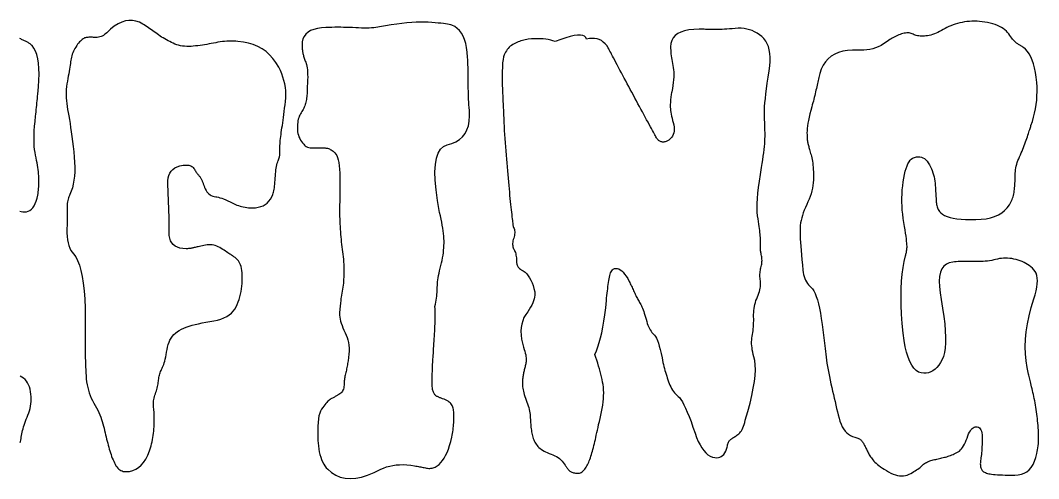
# Model space of a CAD drawing. Header units: millimetres. Extents: x 5 to 265, y 5 to 96.
# Drawn here: x 68.38 to 109.39, y 41.07 to 59.51 of the extents above; entities that cross this region are included whole.
import ezdxf

# ---------------------------------------------------------------- set-up
doc = ezdxf.new("R2010")
doc.units = ezdxf.units.MM

msp = doc.modelspace()

# ---------------------------------------------------------------- linework, layer by layer
at = {"layer": 'Schnitt'}
for points in [[(74.321, 53.05), (74.332, 53.165), (74.358, 53.268), (74.398, 53.36), (74.452, 53.441), (74.52, 53.51), (74.602, 53.568), (74.699, 53.615), (74.809, 53.651), (74.934, 53.676), (74.997, 53.683), (75.056, 53.685), (75.111, 53.684), (75.161, 53.677), (75.207, 53.667), (75.248, 53.652), (75.284, 53.632), (75.317, 53.608), (75.345, 53.579), (75.368, 53.546), (75.389, 53.512), (75.41, 53.479), (75.43, 53.447), (75.451, 53.417), (75.471, 53.388), (75.491, 53.36), (75.51, 53.334), (75.53, 53.31), (75.549, 53.286), (75.568, 53.265), (75.586, 53.243), (75.603, 53.221), (75.62, 53.199), (75.635, 53.176), (75.65, 53.153), (75.663, 53.129), (75.676, 53.105), (75.688, 53.081), (75.699, 53.055), (75.708, 53.03), (75.718, 53.004), (75.727, 52.979), (75.737, 52.953), (75.746, 52.928), (75.755, 52.904), (75.765, 52.879), (75.774, 52.855), (75.784, 52.831), (75.793, 52.807), (75.802, 52.783), (75.828, 52.72), (75.858, 52.663), (75.892, 52.611), (75.93, 52.565), (75.973, 52.525), (76.019, 52.49), (76.07, 52.461), (76.126, 52.438), (76.185, 52.42), (76.249, 52.408), (76.299, 52.4), (76.356, 52.388), (76.419, 52.37), (76.489, 52.347), (76.566, 52.319), (76.649, 52.286), (76.738, 52.248), (76.835, 52.205), (76.938, 52.156), (77.047, 52.102), (77.104, 52.075), (77.164, 52.052), (77.227, 52.03), (77.291, 52.012), (77.358, 51.997), (77.427, 51.984), (77.499, 51.974), (77.573, 51.967), (77.649, 51.963), (77.728, 51.961), (77.846, 51.967), (77.956, 51.983), (78.058, 52.01), (78.153, 52.048), (78.239, 52.096), (78.317, 52.156), (78.387, 52.226), (78.449, 52.307), (78.504, 52.399), (78.55, 52.501), (78.563, 52.546), (78.576, 52.595), (78.588, 52.649), (78.599, 52.708), (78.609, 52.771), (78.617, 52.84), (78.625, 52.912), (78.632, 52.99), (78.639, 53.072), (78.644, 53.159), (78.649, 53.246), (78.656, 53.33), (78.664, 53.41), (78.674, 53.486), (78.685, 53.558), (78.697, 53.627), (78.711, 53.692), (78.726, 53.753), (78.743, 53.81), (78.761, 53.863), (78.766, 53.873), (78.771, 53.883), (78.775, 53.894), (78.78, 53.905), (78.785, 53.916), (78.789, 53.928), (78.794, 53.941), (78.799, 53.954), (78.803, 53.967), (78.808, 53.981), (78.813, 53.997), (78.817, 54.018), (78.82, 54.043), (78.823, 54.073), (78.826, 54.107), (78.828, 54.146), (78.83, 54.189), (78.831, 54.236), (78.831, 54.288), (78.832, 54.345), (78.832, 54.405), (78.834, 54.468), (78.838, 54.535), (78.843, 54.604), (78.849, 54.676), (78.857, 54.752), (78.866, 54.831), (78.877, 54.912), (78.889, 54.997), (78.902, 55.084), (78.916, 55.176), (78.931, 55.274), (78.945, 55.376), (78.96, 55.485), (78.975, 55.598), (78.991, 55.717), (79.006, 55.841), (79.022, 55.971), (79.038, 56.106), (79.055, 56.247), (79.067, 56.39), (79.07, 56.531), (79.065, 56.671), (79.051, 56.81), (79.028, 56.948), (78.997, 57.085), (78.957, 57.221), (78.908, 57.355), (78.851, 57.488), (78.785, 57.621), (78.675, 57.804), (78.554, 57.97), (78.42, 58.118), (78.274, 58.248), (78.115, 58.36), (77.945, 58.455), (77.762, 58.531), (77.567, 58.59), (77.36, 58.631), (77.141, 58.654), (77.052, 58.662), (76.962, 58.667), (76.873, 58.669), (76.784, 58.669), (76.695, 58.666), (76.605, 58.659), (76.516, 58.651), (76.427, 58.639), (76.338, 58.624), (76.249, 58.607), (76.159, 58.589), (76.07, 58.571), (75.98, 58.555), (75.89, 58.539), (75.799, 58.525), (75.709, 58.511), (75.618, 58.498), (75.527, 58.487), (75.436, 58.476), (75.344, 58.466), (75.254, 58.459), (75.166, 58.456), (75.079, 58.457), (74.995, 58.462), (74.913, 58.472), (74.833, 58.486), (74.755, 58.504), (74.679, 58.526), (74.606, 58.553), (74.534, 58.583), (74.464, 58.617), (74.396, 58.651), (74.328, 58.686), (74.262, 58.722), (74.197, 58.759), (74.133, 58.798), (74.07, 58.836), (74.008, 58.876), (73.948, 58.917), (73.889, 58.959), (73.83, 59.001), (73.772, 59.043), (73.714, 59.084), (73.656, 59.124), (73.598, 59.165), (73.541, 59.204), (73.483, 59.243), (73.426, 59.282), (73.37, 59.32), (73.313, 59.358), (73.176, 59.431), (73.037, 59.479), (72.896, 59.504), (72.753, 59.505), (72.609, 59.482), (72.462, 59.434), (72.314, 59.363), (72.164, 59.268), (72.011, 59.149), (71.857, 59.006), (71.814, 58.966), (71.77, 58.931), (71.724, 58.9), (71.677, 58.875), (71.628, 58.853), (71.578, 58.837), (71.527, 58.825), (71.474, 58.818), (71.42, 58.816), (71.364, 58.818), (71.323, 58.822), (71.282, 58.825), (71.243, 58.827), (71.205, 58.828), (71.168, 58.827), (71.132, 58.825), (71.097, 58.822), (71.064, 58.818), (71.031, 58.813), (71, 58.806), (70.969, 58.797), (70.937, 58.782), (70.904, 58.763), (70.871, 58.739), (70.836, 58.71), (70.8, 58.675), (70.764, 58.636), (70.726, 58.592), (70.687, 58.543), (70.648, 58.489), (70.61, 58.433), (70.575, 58.376), (70.543, 58.318), (70.515, 58.26), (70.49, 58.202), (70.468, 58.143), (70.449, 58.083), (70.434, 58.024), (70.422, 57.963), (70.413, 57.902), (70.405, 57.839), (70.396, 57.771), (70.386, 57.698), (70.374, 57.621), (70.36, 57.538), (70.346, 57.452), (70.329, 57.36), (70.312, 57.264), (70.293, 57.163), (70.272, 57.057), (70.253, 56.948), (70.239, 56.839), (70.229, 56.728), (70.223, 56.616), (70.222, 56.502), (70.226, 56.388), (70.234, 56.272), (70.246, 56.155), (70.263, 56.037), (70.284, 55.918), (70.308, 55.793), (70.331, 55.658), (70.356, 55.513), (70.38, 55.358), (70.404, 55.193), (70.429, 55.018), (70.454, 54.832), (70.479, 54.637), (70.505, 54.431), (70.531, 54.216), (70.552, 54), (70.566, 53.794), (70.571, 53.598), (70.568, 53.412), (70.557, 53.235), (70.538, 53.069), (70.51, 52.912), (70.474, 52.765), (70.43, 52.628), (70.378, 52.501), (70.356, 52.458), (70.336, 52.411), (70.318, 52.362), (70.303, 52.31), (70.29, 52.255), (70.279, 52.197), (70.271, 52.137), (70.265, 52.073), (70.262, 52.007), (70.261, 51.938), (70.261, 51.28), (70.255, 51.112), (70.256, 50.955), (70.264, 50.81), (70.279, 50.675), (70.302, 50.552), (70.331, 50.441), (70.367, 50.34), (70.411, 50.251), (70.461, 50.173), (70.519, 50.106), (70.608, 49.987), (70.688, 49.838), (70.758, 49.657), (70.819, 49.445), (70.871, 49.202), (70.913, 48.928), (70.946, 48.624), (70.97, 48.288), (70.984, 47.921), (70.989, 47.523), (70.989, 46.396), (70.989, 46.278), (70.99, 46.16), (70.992, 46.042), (70.994, 45.923), (70.997, 45.803), (71.001, 45.683), (71.006, 45.563), (71.011, 45.442), (71.017, 45.32), (71.024, 45.198), (71.033, 45.078), (71.048, 44.959), (71.067, 44.844), (71.091, 44.731), (71.121, 44.62), (71.155, 44.512), (71.194, 44.407), (71.238, 44.304), (71.287, 44.204), (71.341, 44.107), (71.395, 44.011), (71.446, 43.915), (71.494, 43.821), (71.538, 43.727), (71.579, 43.634), (71.616, 43.542), (71.649, 43.45), (71.679, 43.359), (71.705, 43.269), (71.728, 43.179), (71.749, 43.09), (71.77, 43.002), (71.792, 42.915), (71.813, 42.83), (71.834, 42.745), (71.855, 42.66), (71.876, 42.577), (71.897, 42.495), (71.918, 42.414), (71.94, 42.334), (71.961, 42.255), (71.984, 42.178), (72.007, 42.104), (72.032, 42.031), (72.057, 41.961), (72.083, 41.893), (72.111, 41.827), (72.139, 41.763), (72.168, 41.701), (72.198, 41.641), (72.23, 41.585), (72.264, 41.535), (72.301, 41.491), (72.341, 41.453), (72.383, 41.421), (72.428, 41.394), (72.475, 41.374), (72.525, 41.359), (72.577, 41.35), (72.632, 41.347), (72.773, 41.358), (72.906, 41.389), (73.029, 41.44), (73.143, 41.513), (73.249, 41.606), (73.345, 41.719), (73.433, 41.854), (73.511, 42.009), (73.581, 42.184), (73.642, 42.381), (73.664, 42.465), (73.685, 42.55), (73.703, 42.635), (73.719, 42.721), (73.733, 42.806), (73.745, 42.892), (73.755, 42.978), (73.762, 43.064), (73.768, 43.151), (73.771, 43.238), (73.773, 43.323), (73.774, 43.404), (73.774, 43.482), (73.773, 43.557), (73.771, 43.628), (73.768, 43.696), (73.765, 43.76), (73.76, 43.82), (73.754, 43.877), (73.748, 43.93), (73.742, 43.982), (73.739, 44.035), (73.739, 44.089), (73.742, 44.143), (73.748, 44.198), (73.756, 44.253), (73.767, 44.309), (73.782, 44.366), (73.798, 44.424), (73.818, 44.482), (73.838, 44.541), (73.857, 44.598), (73.874, 44.655), (73.89, 44.711), (73.903, 44.767), (73.915, 44.822), (73.926, 44.876), (73.935, 44.929), (73.942, 44.982), (73.947, 45.034), (73.953, 45.085), (73.96, 45.136), (73.97, 45.185), (73.981, 45.233), (73.994, 45.281), (74.009, 45.327), (74.026, 45.373), (74.045, 45.417), (74.066, 45.461), (74.088, 45.504), (74.111, 45.549), (74.134, 45.601), (74.155, 45.66), (74.176, 45.725), (74.197, 45.797), (74.216, 45.876), (74.235, 45.961), (74.254, 46.052), (74.271, 46.15), (74.288, 46.255), (74.308, 46.36), (74.334, 46.459), (74.367, 46.552), (74.406, 46.638), (74.452, 46.719), (74.505, 46.793), (74.564, 46.862), (74.63, 46.924), (74.702, 46.98), (74.781, 47.03), (74.867, 47.076), (74.962, 47.119), (75.064, 47.16), (75.175, 47.199), (75.295, 47.236), (75.422, 47.27), (75.558, 47.301), (75.701, 47.331), (75.853, 47.358), (76.014, 47.382), (76.172, 47.409), (76.319, 47.444), (76.454, 47.486), (76.577, 47.534), (76.689, 47.591), (76.789, 47.654), (76.877, 47.725), (76.953, 47.803), (77.018, 47.888), (77.07, 47.981), (77.115, 48.078), (77.155, 48.177), (77.191, 48.278), (77.223, 48.381), (77.249, 48.486), (77.272, 48.593), (77.29, 48.701), (77.303, 48.811), (77.312, 48.924), (77.317, 49.038), (77.318, 49.149), (77.315, 49.253), (77.308, 49.35), (77.298, 49.44), (77.285, 49.522), (77.268, 49.597), (77.247, 49.665), (77.223, 49.725), (77.195, 49.779), (77.164, 49.824), (77.145, 49.848), (77.124, 49.87), (77.103, 49.893), (77.08, 49.915), (77.056, 49.936), (77.031, 49.957), (77.004, 49.977), (76.977, 49.997), (76.948, 50.017), (76.918, 50.036), (76.886, 50.056), (76.851, 50.078), (76.814, 50.102), (76.773, 50.128), (76.73, 50.156), (76.684, 50.187), (76.635, 50.219), (76.583, 50.254), (76.529, 50.29), (76.472, 50.329), (76.412, 50.367), (76.352, 50.398), (76.291, 50.425), (76.229, 50.446), (76.166, 50.461), (76.103, 50.472), (76.038, 50.476), (75.972, 50.476), (75.905, 50.47), (75.838, 50.458), (75.772, 50.445), (75.709, 50.432), (75.651, 50.419), (75.597, 50.408), (75.547, 50.397), (75.501, 50.387), (75.459, 50.377), (75.421, 50.368), (75.386, 50.36), (75.356, 50.353), (75.328, 50.346), (75.299, 50.34), (75.27, 50.335), (75.24, 50.33), (75.209, 50.326), (75.179, 50.323), (75.147, 50.321), (75.116, 50.319), (75.084, 50.318), (75.051, 50.318), (74.922, 50.324), (74.806, 50.344), (74.704, 50.377), (74.615, 50.423), (74.54, 50.482), (74.479, 50.554), (74.431, 50.64), (74.397, 50.738), (74.377, 50.85), (74.37, 50.975), (74.37, 51.562), (74.323, 52.924)], [(106.962, 43.135), (107, 43.109), (107.033, 43.073), (107.06, 43.026), (107.082, 42.97), (107.099, 42.902), (107.11, 42.825), (107.116, 42.737), (107.116, 42.639), (107.113, 42.538), (107.11, 42.442), (107.106, 42.351), (107.101, 42.265), (107.095, 42.184), (107.089, 42.108), (107.082, 42.036), (107.075, 41.97), (107.066, 41.909), (107.057, 41.852), (107.049, 41.8), (107.043, 41.749), (107.04, 41.702), (107.039, 41.657), (107.04, 41.614), (107.043, 41.575), (107.049, 41.537), (107.057, 41.503), (107.068, 41.471), (107.081, 41.441), (107.097, 41.414), (107.117, 41.389), (107.142, 41.365), (107.171, 41.344), (107.204, 41.324), (107.241, 41.306), (107.283, 41.29), (107.329, 41.276), (107.379, 41.264), (107.433, 41.253), (107.494, 41.244), (107.563, 41.237), (107.641, 41.229), (107.728, 41.223), (107.823, 41.218), (107.928, 41.214), (108.04, 41.211), (108.162, 41.208), (108.292, 41.207), (108.431, 41.206), (108.569, 41.215), (108.695, 41.241), (108.811, 41.285), (108.916, 41.345), (109.009, 41.424), (109.092, 41.519), (109.163, 41.632), (109.224, 41.763), (109.273, 41.91), (109.312, 42.075), (109.329, 42.151), (109.345, 42.229), (109.357, 42.309), (109.368, 42.391), (109.376, 42.475), (109.382, 42.56), (109.386, 42.647), (109.387, 42.737), (109.386, 42.828), (109.382, 42.921), (109.377, 43.014), (109.371, 43.108), (109.364, 43.201), (109.356, 43.295), (109.347, 43.387), (109.337, 43.48), (109.326, 43.572), (109.314, 43.665), (109.302, 43.757), (109.288, 43.848), (109.274, 43.939), (109.259, 44.028), (109.244, 44.116), (109.228, 44.201), (109.212, 44.286), (109.195, 44.368), (109.178, 44.449), (109.16, 44.528), (109.142, 44.606), (109.124, 44.682), (109.105, 44.755), (109.088, 44.826), (109.072, 44.892), (109.056, 44.956), (109.042, 45.016), (109.028, 45.074), (109.015, 45.127), (109.004, 45.178), (108.993, 45.225), (108.983, 45.269), (108.922, 45.532), (108.879, 45.803), (108.854, 46.084), (108.848, 46.374), (108.86, 46.672), (108.89, 46.979), (108.938, 47.296), (109.005, 47.621), (109.091, 47.955), (109.194, 48.298), (109.245, 48.466), (109.284, 48.623), (109.313, 48.769), (109.329, 48.903), (109.335, 49.026), (109.329, 49.138), (109.313, 49.238), (109.284, 49.328), (109.245, 49.406), (109.194, 49.472), (109.136, 49.531), (109.075, 49.586), (109.011, 49.637), (108.944, 49.685), (108.874, 49.728), (108.801, 49.767), (108.725, 49.802), (108.646, 49.833), (108.563, 49.86), (108.478, 49.883), (108.392, 49.902), (108.306, 49.917), (108.222, 49.928), (108.138, 49.934), (108.055, 49.936), (107.974, 49.934), (107.893, 49.928), (107.813, 49.917), (107.734, 49.902), (107.656, 49.883), (107.577, 49.863), (107.496, 49.846), (107.413, 49.831), (107.327, 49.819), (107.239, 49.81), (107.149, 49.803), (107.056, 49.799), (106.961, 49.797), (106.864, 49.798), (106.764, 49.801), (106.665, 49.805), (106.569, 49.808), (106.477, 49.809), (106.388, 49.808), (106.303, 49.807), (106.221, 49.804), (106.143, 49.799), (106.069, 49.793), (105.998, 49.786), (105.93, 49.777), (105.79, 49.75), (105.671, 49.695), (105.572, 49.613), (105.494, 49.503), (105.437, 49.367), (105.4, 49.203), (105.384, 49.012), (105.389, 48.793), (105.415, 48.547), (105.461, 48.275), (105.52, 47.921), (105.568, 47.592), (105.603, 47.288), (105.626, 47.008), (105.637, 46.754), (105.635, 46.525), (105.622, 46.32), (105.596, 46.141), (105.558, 45.986), (105.507, 45.856), (105.44, 45.736), (105.368, 45.631), (105.293, 45.541), (105.214, 45.465), (105.132, 45.404), (105.045, 45.357), (104.955, 45.325), (104.861, 45.307), (104.764, 45.304), (104.662, 45.316), (104.553, 45.353), (104.453, 45.417), (104.36, 45.509), (104.275, 45.628), (104.198, 45.774), (104.13, 45.947), (104.069, 46.148), (104.016, 46.375), (103.971, 46.63), (103.934, 46.913), (103.897, 47.307), (103.87, 47.684), (103.854, 48.042), (103.848, 48.382), (103.852, 48.703), (103.867, 49.006), (103.891, 49.291), (103.927, 49.558), (103.972, 49.806), (104.028, 50.036), (104.037, 50.069), (104.045, 50.102), (104.053, 50.135), (104.06, 50.169), (104.066, 50.203), (104.072, 50.237), (104.077, 50.272), (104.081, 50.306), (104.084, 50.341), (104.087, 50.376), (104.088, 50.418), (104.085, 50.473), (104.08, 50.54), (104.072, 50.621), (104.06, 50.714), (104.046, 50.82), (104.028, 50.939), (104.008, 51.071), (103.984, 51.216), (103.958, 51.374), (103.932, 51.539), (103.912, 51.703), (103.896, 51.866), (103.886, 52.03), (103.881, 52.193), (103.882, 52.356), (103.887, 52.519), (103.898, 52.682), (103.913, 52.844), (103.934, 53.006), (103.959, 53.162), (103.987, 53.304), (104.017, 53.432), (104.051, 53.547), (104.087, 53.649), (104.126, 53.738), (104.168, 53.813), (104.212, 53.874), (104.26, 53.922), (104.31, 53.957), (104.388, 53.989), (104.463, 54.01), (104.535, 54.019), (104.603, 54.017), (104.668, 54.004), (104.73, 53.98), (104.788, 53.944), (104.843, 53.897), (104.895, 53.839), (104.944, 53.769), (104.989, 53.694), (105.03, 53.616), (105.067, 53.538), (105.1, 53.458), (105.129, 53.376), (105.154, 53.293), (105.175, 53.209), (105.192, 53.123), (105.205, 53.036), (105.214, 52.948), (105.221, 52.86), (105.227, 52.777), (105.233, 52.697), (105.238, 52.621), (105.243, 52.548), (105.248, 52.48), (105.252, 52.415), (105.255, 52.354), (105.258, 52.297), (105.261, 52.243), (105.264, 52.192), (105.27, 52.144), (105.277, 52.097), (105.287, 52.052), (105.299, 52.008), (105.313, 51.967), (105.329, 51.928), (105.347, 51.89), (105.368, 51.854), (105.39, 51.82), (105.445, 51.758), (105.515, 51.702), (105.601, 51.653), (105.702, 51.61), (105.819, 51.574), (105.951, 51.544), (106.099, 51.521), (106.262, 51.505), (106.44, 51.495), (106.635, 51.492), (106.862, 51.489), (107.073, 51.5), (107.269, 51.525), (107.45, 51.563), (107.615, 51.615), (107.765, 51.68), (107.899, 51.76), (108.017, 51.852), (108.12, 51.959), (108.208, 52.079), (108.24, 52.131), (108.269, 52.184), (108.295, 52.238), (108.319, 52.293), (108.34, 52.349), (108.359, 52.406), (108.375, 52.463), (108.388, 52.522), (108.399, 52.582), (108.408, 52.642), (108.414, 52.704), (108.42, 52.766), (108.426, 52.829), (108.43, 52.892), (108.434, 52.956), (108.437, 53.021), (108.44, 53.087), (108.441, 53.153), (108.442, 53.22), (108.443, 53.288), (108.445, 53.357), (108.45, 53.426), (108.459, 53.497), (108.471, 53.568), (108.487, 53.64), (108.506, 53.714), (108.529, 53.788), (108.556, 53.863), (108.585, 53.939), (108.619, 54.016), (108.654, 54.093), (108.687, 54.17), (108.719, 54.245), (108.75, 54.32), (108.78, 54.395), (108.809, 54.468), (108.837, 54.541), (108.863, 54.613), (108.888, 54.685), (108.912, 54.756), (108.935, 54.824), (108.957, 54.889), (108.977, 54.95), (108.995, 55.007), (109.012, 55.061), (109.028, 55.111), (109.042, 55.157), (109.055, 55.199), (109.067, 55.238), (109.077, 55.272), (109.134, 55.438), (109.184, 55.605), (109.226, 55.774), (109.261, 55.945), (109.288, 56.118), (109.308, 56.292), (109.32, 56.469), (109.325, 56.647), (109.322, 56.828), (109.312, 57.01), (109.289, 57.219), (109.26, 57.412), (109.224, 57.591), (109.18, 57.754), (109.13, 57.902), (109.072, 58.036), (109.008, 58.154), (108.936, 58.257), (108.857, 58.346), (108.772, 58.419), (108.748, 58.433), (108.724, 58.448), (108.7, 58.462), (108.676, 58.477), (108.651, 58.492), (108.626, 58.508), (108.601, 58.523), (108.576, 58.539), (108.551, 58.555), (108.525, 58.572), (108.498, 58.59), (108.47, 58.613), (108.44, 58.641), (108.409, 58.673), (108.375, 58.71), (108.34, 58.751), (108.304, 58.796), (108.266, 58.846), (108.226, 58.9), (108.184, 58.959), (108.139, 59.018), (108.087, 59.074), (108.028, 59.126), (107.963, 59.175), (107.891, 59.22), (107.813, 59.262), (107.728, 59.3), (107.636, 59.335), (107.538, 59.366), (107.433, 59.393), (107.325, 59.417), (107.219, 59.437), (107.113, 59.452), (107.008, 59.463), (106.905, 59.47), (106.802, 59.472), (106.7, 59.471), (106.599, 59.465), (106.499, 59.455), (106.4, 59.44), (106.302, 59.423), (106.208, 59.402), (106.116, 59.378), (106.026, 59.352), (105.939, 59.323), (105.855, 59.291), (105.773, 59.256), (105.693, 59.219), (105.617, 59.178), (105.543, 59.135), (105.47, 59.092), (105.399, 59.053), (105.328, 59.018), (105.257, 58.987), (105.188, 58.959), (105.119, 58.935), (105.05, 58.915), (104.983, 58.898), (104.916, 58.886), (104.85, 58.877), (104.786, 58.871), (104.724, 58.868), (104.665, 58.868), (104.61, 58.871), (104.556, 58.877), (104.506, 58.885), (104.459, 58.897), (104.414, 58.911), (104.372, 58.928), (104.333, 58.947), (104.295, 58.966), (104.254, 58.982), (104.212, 58.993), (104.168, 59), (104.122, 59.003), (104.074, 59.002), (104.024, 58.997), (103.973, 58.989), (103.919, 58.976), (103.864, 58.959), (103.808, 58.94), (103.753, 58.919), (103.699, 58.896), (103.646, 58.873), (103.594, 58.848), (103.543, 58.821), (103.492, 58.793), (103.443, 58.764), (103.395, 58.733), (103.347, 58.701), (103.247, 58.625), (103.144, 58.557), (103.039, 58.497), (102.93, 58.445), (102.819, 58.401), (102.705, 58.365), (102.588, 58.337), (102.468, 58.318), (102.345, 58.306), (102.22, 58.302), (101.891, 58.302), (101.688, 58.292), (101.5, 58.264), (101.329, 58.217), (101.174, 58.151), (101.034, 58.067), (100.911, 57.963), (100.803, 57.841), (100.711, 57.7), (100.636, 57.541), (100.576, 57.362), (100.562, 57.31), (100.548, 57.256), (100.534, 57.2), (100.52, 57.142), (100.506, 57.083), (100.492, 57.023), (100.478, 56.96), (100.464, 56.896), (100.449, 56.831), (100.435, 56.763), (100.421, 56.695), (100.405, 56.625), (100.389, 56.554), (100.371, 56.482), (100.353, 56.408), (100.334, 56.334), (100.314, 56.258), (100.293, 56.181), (100.27, 56.103), (100.247, 56.024), (100.208, 55.877), (100.172, 55.738), (100.142, 55.607), (100.116, 55.483), (100.095, 55.366), (100.078, 55.257), (100.067, 55.156), (100.06, 55.062), (100.057, 54.976), (100.06, 54.897), (100.06, 54.855), (100.061, 54.814), (100.064, 54.773), (100.067, 54.733), (100.071, 54.694), (100.077, 54.656), (100.083, 54.618), (100.09, 54.581), (100.098, 54.545), (100.107, 54.509), (100.116, 54.473), (100.127, 54.434), (100.138, 54.393), (100.15, 54.349), (100.162, 54.304), (100.176, 54.256), (100.19, 54.205), (100.204, 54.152), (100.22, 54.097), (100.236, 54.04), (100.251, 53.978), (100.265, 53.912), (100.278, 53.84), (100.288, 53.763), (100.297, 53.681), (100.305, 53.594), (100.311, 53.502), (100.315, 53.405), (100.317, 53.302), (100.318, 53.194), (100.315, 53.084), (100.307, 52.973), (100.294, 52.863), (100.275, 52.753), (100.25, 52.642), (100.221, 52.532), (100.186, 52.422), (100.145, 52.311), (100.099, 52.201), (100.048, 52.091), (99.997, 51.981), (99.951, 51.873), (99.91, 51.766), (99.875, 51.66), (99.845, 51.556), (99.821, 51.454), (99.802, 51.352), (99.789, 51.253), (99.781, 51.154), (99.778, 51.057), (99.779, 50.955), (99.783, 50.839), (99.788, 50.71), (99.797, 50.569), (99.807, 50.414), (99.82, 50.247), (99.835, 50.067), (99.853, 49.874), (99.873, 49.668), (99.895, 49.449), (99.907, 49.362), (99.923, 49.278), (99.945, 49.199), (99.97, 49.124), (100.001, 49.052), (100.036, 48.985), (100.076, 48.922), (100.121, 48.863), (100.17, 48.807), (100.224, 48.756), (100.279, 48.697), (100.332, 48.617), (100.382, 48.518), (100.431, 48.399), (100.476, 48.26), (100.52, 48.101), (100.561, 47.922), (100.6, 47.723), (100.636, 47.504), (100.67, 47.265), (100.684, 47.161), (100.698, 47.056), (100.711, 46.951), (100.725, 46.844), (100.738, 46.737), (100.75, 46.628), (100.763, 46.519), (100.775, 46.408), (100.787, 46.297), (100.799, 46.185), (100.812, 46.07), (100.827, 45.952), (100.844, 45.831), (100.863, 45.706), (100.884, 45.577), (100.908, 45.445), (100.933, 45.309), (100.961, 45.17), (100.991, 45.028), (101.022, 44.881), (101.055, 44.734), (101.088, 44.589), (101.121, 44.446), (101.154, 44.305), (101.187, 44.165), (101.22, 44.028), (101.253, 43.892), (101.285, 43.758), (101.318, 43.626), (101.351, 43.496), (101.387, 43.372), (101.429, 43.259), (101.477, 43.156), (101.531, 43.064), (101.592, 42.982), (101.658, 42.911), (101.731, 42.851), (101.81, 42.801), (101.894, 42.762), (101.985, 42.733), (102.026, 42.722), (102.065, 42.71), (102.101, 42.696), (102.135, 42.68), (102.167, 42.662), (102.196, 42.643), (102.224, 42.621), (102.248, 42.598), (102.27, 42.572), (102.29, 42.545), (102.309, 42.516), (102.328, 42.487), (102.346, 42.456), (102.364, 42.425), (102.381, 42.392), (102.399, 42.359), (102.416, 42.325), (102.433, 42.289), (102.45, 42.253), (102.467, 42.216), (102.484, 42.178), (102.503, 42.14), (102.523, 42.101), (102.545, 42.062), (102.569, 42.022), (102.595, 41.982), (102.622, 41.942), (102.651, 41.901), (102.681, 41.859), (102.713, 41.817), (102.749, 41.774), (102.791, 41.73), (102.839, 41.685), (102.893, 41.639), (102.954, 41.591), (103.02, 41.542), (103.093, 41.492), (103.171, 41.441), (103.256, 41.389), (103.347, 41.336), (103.44, 41.286), (103.53, 41.245), (103.618, 41.214), (103.704, 41.191), (103.787, 41.177), (103.868, 41.172), (103.947, 41.176), (104.023, 41.189), (104.097, 41.211), (104.169, 41.242), (104.238, 41.277), (104.302, 41.312), (104.363, 41.346), (104.421, 41.381), (104.474, 41.415), (104.524, 41.449), (104.57, 41.482), (104.612, 41.516), (104.651, 41.549), (104.686, 41.582), (104.719, 41.614), (104.755, 41.644), (104.792, 41.671), (104.83, 41.697), (104.871, 41.72), (104.912, 41.741), (104.956, 41.761), (105.001, 41.778), (105.048, 41.792), (105.097, 41.805), (105.146, 41.817), (105.195, 41.829), (105.244, 41.84), (105.294, 41.852), (105.343, 41.864), (105.392, 41.876), (105.442, 41.887), (105.491, 41.899), (105.54, 41.911), (105.59, 41.923), (105.639, 41.935), (105.689, 41.949), (105.739, 41.964), (105.789, 41.981), (105.839, 41.999), (105.89, 42.018), (105.941, 42.039), (105.992, 42.062), (106.043, 42.085), (106.095, 42.111), (106.145, 42.14), (106.194, 42.175), (106.24, 42.218), (106.284, 42.266), (106.326, 42.322), (106.366, 42.384), (106.404, 42.452), (106.44, 42.528), (106.474, 42.609), (106.505, 42.698), (106.537, 42.785), (106.569, 42.862), (106.602, 42.931), (106.637, 42.991), (106.673, 43.041), (106.71, 43.082), (106.748, 43.114), (106.787, 43.137), (106.828, 43.151), (106.869, 43.155), (106.918, 43.15)], [(86.066, 54.711), (86.187, 54.821), (86.287, 54.949), (86.366, 55.098), (86.423, 55.265), (86.458, 55.452), (86.471, 55.658), (86.463, 55.883), (86.454, 55.995), (86.446, 56.107), (86.439, 56.219), (86.433, 56.33), (86.428, 56.441), (86.424, 56.551), (86.421, 56.66), (86.418, 56.77), (86.417, 56.878), (86.416, 56.987), (86.416, 57.094), (86.415, 57.201), (86.414, 57.306), (86.413, 57.411), (86.411, 57.515), (86.408, 57.618), (86.405, 57.72), (86.401, 57.821), (86.397, 57.921), (86.393, 58.02), (86.378, 58.223), (86.353, 58.41), (86.316, 58.58), (86.269, 58.734), (86.211, 58.871), (86.142, 58.992), (86.063, 59.096), (85.972, 59.185), (85.871, 59.256), (85.759, 59.311), (85.711, 59.325), (85.653, 59.339), (85.585, 59.351), (85.505, 59.364), (85.415, 59.376), (85.315, 59.387), (85.204, 59.398), (85.083, 59.409), (84.951, 59.419), (84.808, 59.429), (84.655, 59.435), (84.493, 59.436), (84.321, 59.432), (84.139, 59.421), (83.948, 59.405), (83.747, 59.384), (83.536, 59.356), (83.316, 59.324), (83.086, 59.285), (82.847, 59.241), (82.774, 59.228), (82.696, 59.217), (82.612, 59.208), (82.524, 59.201), (82.43, 59.197), (82.331, 59.194), (82.227, 59.194), (82.118, 59.196), (82.004, 59.2), (81.884, 59.206), (81.762, 59.212), (81.641, 59.217), (81.52, 59.221), (81.4, 59.224), (81.28, 59.226), (81.16, 59.227), (81.041, 59.226), (80.922, 59.224), (80.804, 59.221), (80.687, 59.217), (80.504, 59.206), (80.34, 59.182), (80.196, 59.144), (80.071, 59.093), (79.965, 59.03), (79.878, 58.952), (79.811, 58.862), (79.762, 58.759), (79.734, 58.643), (79.724, 58.513), (79.724, 58.48), (79.725, 58.447), (79.727, 58.413), (79.73, 58.38), (79.733, 58.346), (79.737, 58.311), (79.741, 58.277), (79.746, 58.242), (79.752, 58.208), (79.759, 58.172), (79.767, 58.137), (79.776, 58.1), (79.786, 58.063), (79.797, 58.024), (79.809, 57.985), (79.823, 57.944), (79.837, 57.903), (79.853, 57.861), (79.87, 57.817), (79.888, 57.773), (79.906, 57.724), (79.92, 57.665), (79.932, 57.596), (79.941, 57.518), (79.947, 57.43), (79.95, 57.332), (79.951, 57.225), (79.948, 57.108), (79.943, 56.982), (79.935, 56.846), (79.935, 56.785), (79.933, 56.725), (79.931, 56.666), (79.928, 56.607), (79.924, 56.549), (79.918, 56.492), (79.912, 56.436), (79.905, 56.38), (79.897, 56.325), (79.888, 56.27), (79.878, 56.217), (79.865, 56.165), (79.851, 56.114), (79.834, 56.064), (79.815, 56.015), (79.794, 55.967), (79.771, 55.921), (79.746, 55.876), (79.718, 55.832), (79.689, 55.789), (79.66, 55.745), (79.634, 55.697), (79.611, 55.645), (79.591, 55.59), (79.574, 55.531), (79.561, 55.468), (79.55, 55.401), (79.542, 55.331), (79.538, 55.256), (79.536, 55.178), (79.539, 55.1), (79.546, 55.024), (79.559, 54.952), (79.577, 54.882), (79.601, 54.814), (79.629, 54.75), (79.663, 54.689), (79.701, 54.63), (79.745, 54.574), (79.794, 54.521), (79.821, 54.486), (79.855, 54.455), (79.894, 54.429), (79.941, 54.408), (79.994, 54.392), (80.054, 54.38), (80.12, 54.373), (80.193, 54.371), (80.272, 54.373), (80.358, 54.38), (80.391, 54.38), (80.424, 54.38), (80.457, 54.379), (80.489, 54.378), (80.522, 54.377), (80.555, 54.376), (80.588, 54.374), (80.621, 54.373), (80.654, 54.371), (80.687, 54.368), (80.72, 54.364), (80.754, 54.357), (80.789, 54.345), (80.824, 54.331), (80.86, 54.313), (80.897, 54.291), (80.934, 54.266), (80.972, 54.237), (81.011, 54.204), (81.051, 54.169), (81.089, 54.123), (81.123, 54.062), (81.152, 53.984), (81.178, 53.891), (81.2, 53.781), (81.218, 53.656), (81.232, 53.514), (81.242, 53.357), (81.248, 53.184), (81.25, 52.995), (81.25, 52.91), (81.25, 52.824), (81.249, 52.737), (81.248, 52.649), (81.247, 52.56), (81.246, 52.47), (81.245, 52.38), (81.243, 52.288), (81.241, 52.196), (81.239, 52.102), (81.237, 52.008), (81.236, 51.912), (81.236, 51.815), (81.237, 51.717), (81.239, 51.618), (81.241, 51.518), (81.245, 51.416), (81.25, 51.313), (81.255, 51.209), (81.262, 51.104), (81.269, 50.999), (81.278, 50.895), (81.286, 50.791), (81.296, 50.689), (81.306, 50.588), (81.317, 50.487), (81.329, 50.388), (81.341, 50.289), (81.354, 50.191), (81.368, 50.095), (81.381, 49.996), (81.391, 49.894), (81.399, 49.788), (81.405, 49.677), (81.409, 49.563), (81.41, 49.445), (81.409, 49.323), (81.405, 49.197), (81.399, 49.066), (81.391, 48.932), (81.297, 48.369), (81.292, 48.316), (81.287, 48.262), (81.282, 48.207), (81.277, 48.151), (81.271, 48.093), (81.265, 48.033), (81.259, 47.972), (81.252, 47.91), (81.245, 47.847), (81.239, 47.781), (81.234, 47.714), (81.236, 47.642), (81.244, 47.567), (81.257, 47.488), (81.277, 47.406), (81.302, 47.319), (81.333, 47.229), (81.37, 47.135), (81.413, 47.038), (81.462, 46.936), (81.505, 46.845), (81.541, 46.748), (81.571, 46.647), (81.593, 46.542), (81.608, 46.431), (81.617, 46.316), (81.618, 46.196), (81.612, 46.072), (81.599, 45.943), (81.579, 45.809), (81.57, 45.753), (81.56, 45.698), (81.55, 45.643), (81.54, 45.589), (81.529, 45.536), (81.518, 45.484), (81.508, 45.432), (81.496, 45.381), (81.485, 45.33), (81.473, 45.281), (81.462, 45.232), (81.452, 45.183), (81.443, 45.136), (81.436, 45.089), (81.429, 45.043), (81.424, 44.997), (81.42, 44.953), (81.417, 44.909), (81.415, 44.865), (81.415, 44.823), (81.412, 44.768), (81.404, 44.717), (81.391, 44.668), (81.373, 44.624), (81.35, 44.582), (81.322, 44.544), (81.288, 44.509), (81.249, 44.477), (81.205, 44.449), (81.156, 44.424), (81.133, 44.409), (81.108, 44.395), (81.083, 44.38), (81.057, 44.365), (81.03, 44.35), (81.003, 44.335), (80.975, 44.319), (80.946, 44.303), (80.916, 44.287), (80.886, 44.271), (80.855, 44.252), (80.822, 44.228), (80.788, 44.199), (80.753, 44.166), (80.716, 44.127), (80.678, 44.084), (80.638, 44.035), (80.597, 43.982), (80.555, 43.923), (80.511, 43.86), (80.469, 43.786), (80.434, 43.696), (80.405, 43.589), (80.383, 43.465), (80.367, 43.326), (80.357, 43.17), (80.354, 42.997), (80.357, 42.808), (80.366, 42.602), (80.381, 42.381), (80.398, 42.257), (80.419, 42.14), (80.445, 42.03), (80.475, 41.926), (80.511, 41.829), (80.551, 41.738), (80.595, 41.654), (80.644, 41.577), (80.698, 41.506), (80.757, 41.441), (80.914, 41.306), (81.083, 41.201), (81.265, 41.126), (81.46, 41.081), (81.667, 41.066), (81.887, 41.081), (82.12, 41.126), (82.365, 41.201), (82.623, 41.306), (82.894, 41.441), (83.009, 41.493), (83.129, 41.537), (83.253, 41.572), (83.382, 41.599), (83.516, 41.617), (83.655, 41.627), (83.798, 41.629), (83.946, 41.622), (84.099, 41.606), (84.256, 41.582), (84.307, 41.573), (84.358, 41.563), (84.408, 41.554), (84.457, 41.545), (84.506, 41.535), (84.553, 41.526), (84.6, 41.516), (84.647, 41.507), (84.692, 41.498), (84.737, 41.488), (84.782, 41.481), (84.826, 41.477), (84.87, 41.477), (84.914, 41.481), (84.958, 41.488), (85.001, 41.5), (85.044, 41.515), (85.087, 41.533), (85.129, 41.556), (85.172, 41.582), (85.245, 41.64), (85.316, 41.711), (85.382, 41.794), (85.446, 41.89), (85.506, 41.999), (85.564, 42.12), (85.617, 42.254), (85.668, 42.401), (85.715, 42.561), (85.759, 42.733), (85.772, 42.808), (85.785, 42.882), (85.796, 42.955), (85.806, 43.028), (85.815, 43.1), (85.822, 43.171), (85.829, 43.242), (85.834, 43.311), (85.838, 43.381), (85.841, 43.449), (85.843, 43.516), (85.842, 43.579), (85.841, 43.64), (85.837, 43.697), (85.832, 43.751), (85.826, 43.803), (85.817, 43.851), (85.807, 43.896), (85.796, 43.938), (85.782, 43.977), (85.766, 44.014), (85.744, 44.05), (85.717, 44.084), (85.685, 44.116), (85.647, 44.148), (85.605, 44.177), (85.557, 44.206), (85.504, 44.233), (85.446, 44.258), (85.383, 44.283), (85.355, 44.292), (85.328, 44.302), (85.302, 44.312), (85.276, 44.322), (85.251, 44.333), (85.227, 44.343), (85.203, 44.354), (85.18, 44.365), (85.158, 44.377), (85.137, 44.388), (85.116, 44.402), (85.097, 44.418), (85.078, 44.437), (85.061, 44.46), (85.046, 44.485), (85.031, 44.514), (85.017, 44.545), (85.005, 44.58), (84.994, 44.618), (84.984, 44.658), (84.976, 44.71), (84.97, 44.78), (84.966, 44.87), (84.965, 44.978), (84.966, 45.105), (84.97, 45.25), (84.976, 45.414), (84.984, 45.598), (84.995, 45.8), (85.007, 46.02), (85.012, 46.115), (85.017, 46.21), (85.023, 46.305), (85.028, 46.402), (85.034, 46.499), (85.04, 46.597), (85.046, 46.695), (85.053, 46.794), (85.059, 46.894), (85.066, 46.995), (85.073, 47.096), (85.078, 47.196), (85.082, 47.297), (85.085, 47.397), (85.087, 47.497), (85.087, 47.596), (85.087, 47.696), (85.085, 47.795), (85.082, 47.894), (85.078, 47.993), (85.096, 48.081), (85.112, 48.167), (85.126, 48.25), (85.138, 48.331), (85.148, 48.41), (85.157, 48.486), (85.163, 48.56), (85.168, 48.632), (85.171, 48.701), (85.172, 48.768), (85.173, 48.836), (85.177, 48.908), (85.185, 48.984), (85.194, 49.065), (85.207, 49.149), (85.223, 49.238), (85.241, 49.332), (85.262, 49.429), (85.286, 49.531), (85.313, 49.637), (85.339, 49.744), (85.363, 49.849), (85.384, 49.953), (85.401, 50.056), (85.415, 50.156), (85.427, 50.255), (85.435, 50.352), (85.44, 50.448), (85.443, 50.542), (85.442, 50.635), (85.438, 50.728), (85.431, 50.827), (85.421, 50.929), (85.408, 51.037), (85.392, 51.148), (85.373, 51.264), (85.351, 51.385), (85.325, 51.51), (85.297, 51.64), (85.266, 51.773), (85.18, 52.253), (85.12, 52.686), (85.086, 53.074), (85.078, 53.415), (85.096, 53.711), (85.139, 53.96), (85.208, 54.164), (85.303, 54.321), (85.424, 54.432), (85.571, 54.497), (85.757, 54.549), (85.922, 54.62)], [(89.641, 58.731), (89.54, 58.748), (89.434, 58.759), (89.324, 58.767), (89.208, 58.769), (89.089, 58.767), (88.964, 58.759), (88.835, 58.748), (88.774, 58.737), (88.714, 58.725), (88.655, 58.711), (88.596, 58.695), (88.539, 58.677), (88.481, 58.658), (88.425, 58.636), (88.369, 58.612), (88.314, 58.587), (88.26, 58.56), (88.207, 58.53), (88.157, 58.497), (88.11, 58.461), (88.066, 58.421), (88.025, 58.378), (87.986, 58.332), (87.951, 58.282), (87.918, 58.229), (87.888, 58.173), (87.861, 58.114), (87.837, 58.038), (87.818, 57.932), (87.803, 57.797), (87.793, 57.633), (87.787, 57.439), (87.786, 57.215), (87.789, 56.961), (87.797, 56.678), (87.809, 56.366), (87.825, 56.024), (87.83, 55.868), (87.837, 55.711), (87.844, 55.554), (87.852, 55.394), (87.861, 55.234), (87.87, 55.073), (87.881, 54.91), (87.893, 54.746), (87.906, 54.581), (87.919, 54.415), (87.933, 54.25), (87.947, 54.086), (87.96, 53.926), (87.974, 53.767), (87.987, 53.611), (88, 53.457), (88.012, 53.306), (88.024, 53.157), (88.037, 53.01), (88.048, 52.865), (88.06, 52.725), (88.072, 52.589), (88.084, 52.459), (88.095, 52.334), (88.107, 52.214), (88.119, 52.099), (88.131, 51.989), (88.142, 51.885), (88.154, 51.785), (88.166, 51.691), (88.177, 51.604), (88.187, 51.526), (88.196, 51.456), (88.203, 51.394), (88.21, 51.342), (88.215, 51.298), (88.219, 51.263), (88.222, 51.237), (88.224, 51.219), (88.225, 51.21), (88.246, 51.171), (88.263, 51.131), (88.276, 51.089), (88.285, 51.045), (88.289, 50.999), (88.289, 50.951), (88.285, 50.901), (88.277, 50.849), (88.265, 50.796), (88.248, 50.74), (88.231, 50.685), (88.218, 50.632), (88.21, 50.581), (88.205, 50.532), (88.204, 50.485), (88.207, 50.44), (88.214, 50.398), (88.225, 50.357), (88.241, 50.319), (88.26, 50.282), (88.28, 50.245), (88.298, 50.205), (88.314, 50.161), (88.327, 50.113), (88.339, 50.062), (88.349, 50.008), (88.356, 49.95), (88.361, 49.888), (88.364, 49.823), (88.365, 49.754), (88.367, 49.722), (88.373, 49.69), (88.382, 49.66), (88.395, 49.63), (88.412, 49.601), (88.433, 49.574), (88.457, 49.547), (88.486, 49.521), (88.518, 49.496), (88.553, 49.472), (88.631, 49.425), (88.703, 49.369), (88.77, 49.303), (88.831, 49.228), (88.888, 49.143), (88.939, 49.05), (88.986, 48.946), (89.027, 48.834), (89.063, 48.711), (89.093, 48.58), (89.099, 48.513), (89.097, 48.443), (89.088, 48.37), (89.071, 48.294), (89.046, 48.216), (89.014, 48.135), (88.975, 48.051), (88.928, 47.964), (88.874, 47.874), (88.812, 47.781), (88.73, 47.666), (88.662, 47.544), (88.609, 47.416), (88.571, 47.282), (88.547, 47.142), (88.538, 46.995), (88.544, 46.843), (88.564, 46.684), (88.598, 46.52), (88.647, 46.349), (88.674, 46.267), (88.696, 46.189), (88.715, 46.116), (88.73, 46.047), (88.741, 45.982), (88.749, 45.922), (88.752, 45.867), (88.752, 45.816), (88.749, 45.769), (88.741, 45.727), (88.732, 45.687), (88.722, 45.647), (88.713, 45.607), (88.704, 45.567), (88.694, 45.527), (88.685, 45.487), (88.675, 45.447), (88.666, 45.407), (88.657, 45.368), (88.647, 45.328), (88.638, 45.287), (88.63, 45.245), (88.623, 45.203), (88.617, 45.159), (88.612, 45.113), (88.608, 45.067), (88.604, 45.019), (88.602, 44.971), (88.601, 44.921), (88.6, 44.87), (88.602, 44.817), (88.606, 44.761), (88.614, 44.703), (88.625, 44.642), (88.638, 44.579), (88.655, 44.513), (88.675, 44.445), (88.698, 44.374), (88.724, 44.3), (88.753, 44.224), (88.782, 44.147), (88.808, 44.071), (88.832, 43.997), (88.852, 43.923), (88.87, 43.851), (88.885, 43.78), (88.898, 43.71), (88.907, 43.642), (88.914, 43.574), (88.917, 43.508), (88.92, 43.442), (88.923, 43.378), (88.927, 43.315), (88.932, 43.252), (88.938, 43.191), (88.944, 43.13), (88.951, 43.07), (88.959, 43.012), (88.967, 42.954), (88.976, 42.897), (88.987, 42.842), (88.999, 42.787), (89.015, 42.734), (89.032, 42.683), (89.052, 42.633), (89.075, 42.584), (89.099, 42.537), (89.126, 42.491), (89.156, 42.447), (89.187, 42.404), (89.223, 42.362), (89.262, 42.322), (89.307, 42.284), (89.356, 42.246), (89.41, 42.21), (89.469, 42.176), (89.532, 42.143), (89.601, 42.111), (89.673, 42.081), (89.751, 42.052), (89.828, 42.022), (89.901, 41.989), (89.969, 41.952), (90.033, 41.913), (90.091, 41.87), (90.145, 41.824), (90.195, 41.774), (90.239, 41.721), (90.279, 41.665), (90.314, 41.606), (90.329, 41.587), (90.343, 41.568), (90.357, 41.549), (90.371, 41.531), (90.385, 41.512), (90.399, 41.493), (90.413, 41.474), (90.427, 41.455), (90.441, 41.437), (90.455, 41.418), (90.471, 41.4), (90.489, 41.383), (90.51, 41.367), (90.534, 41.352), (90.561, 41.339), (90.591, 41.326), (90.623, 41.315), (90.658, 41.305), (90.696, 41.296), (90.737, 41.289), (90.779, 41.284), (90.819, 41.283), (90.858, 41.285), (90.895, 41.292), (90.931, 41.303), (90.965, 41.318), (90.998, 41.337), (91.03, 41.36), (91.06, 41.387), (91.089, 41.418), (91.117, 41.452), (91.144, 41.49), (91.171, 41.53), (91.196, 41.574), (91.221, 41.62), (91.246, 41.67), (91.269, 41.723), (91.292, 41.778), (91.314, 41.837), (91.336, 41.899), (91.357, 41.964), (91.378, 42.03), (91.398, 42.099), (91.419, 42.17), (91.439, 42.243), (91.459, 42.318), (91.478, 42.395), (91.497, 42.474), (91.517, 42.555), (91.536, 42.639), (91.555, 42.726), (91.575, 42.819), (91.597, 42.917), (91.62, 43.02), (91.644, 43.129), (91.669, 43.243), (91.696, 43.363), (91.723, 43.488), (91.752, 43.618), (91.782, 43.754), (91.81, 43.891), (91.833, 44.024), (91.85, 44.153), (91.863, 44.278), (91.87, 44.4), (91.872, 44.518), (91.869, 44.632), (91.861, 44.742), (91.848, 44.849), (91.829, 44.952), (91.807, 45.054), (91.783, 45.158), (91.756, 45.264), (91.728, 45.373), (91.697, 45.483), (91.664, 45.596), (91.629, 45.71), (91.592, 45.827), (91.553, 45.946), (91.512, 46.067), (91.576, 46.207), (91.636, 46.364), (91.692, 46.538), (91.745, 46.729), (91.794, 46.936), (91.839, 47.161), (91.88, 47.402), (91.918, 47.66), (91.952, 47.936), (91.982, 48.228), (91.991, 48.329), (92.001, 48.428), (92.011, 48.524), (92.021, 48.617), (92.032, 48.706), (92.042, 48.793), (92.053, 48.876), (92.064, 48.957), (92.076, 49.034), (92.087, 49.108), (92.1, 49.178), (92.115, 49.241), (92.132, 49.298), (92.151, 49.349), (92.172, 49.393), (92.196, 49.431), (92.221, 49.462), (92.249, 49.488), (92.279, 49.507), (92.31, 49.519), (92.367, 49.527), (92.424, 49.521), (92.482, 49.502), (92.54, 49.47), (92.598, 49.425), (92.657, 49.367), (92.716, 49.296), (92.776, 49.211), (92.837, 49.113), (92.898, 49.003), (92.921, 48.956), (92.944, 48.909), (92.967, 48.862), (92.99, 48.815), (93.012, 48.768), (93.034, 48.721), (93.056, 48.674), (93.078, 48.627), (93.099, 48.58), (93.121, 48.533), (93.142, 48.486), (93.163, 48.441), (93.185, 48.396), (93.207, 48.353), (93.229, 48.31), (93.252, 48.268), (93.274, 48.227), (93.297, 48.187), (93.32, 48.148), (93.344, 48.11), (93.367, 48.07), (93.391, 48.025), (93.414, 47.974), (93.438, 47.919), (93.461, 47.858), (93.485, 47.792), (93.508, 47.721), (93.532, 47.644), (93.555, 47.563), (93.578, 47.476), (93.603, 47.39), (93.628, 47.31), (93.655, 47.235), (93.684, 47.166), (93.714, 47.103), (93.745, 47.047), (93.777, 46.995), (93.811, 46.95), (93.847, 46.911), (93.884, 46.877), (93.921, 46.839), (93.959, 46.783), (93.996, 46.711), (94.034, 46.622), (94.072, 46.516), (94.109, 46.394), (94.147, 46.255), (94.184, 46.1), (94.222, 45.927), (94.259, 45.739), (94.279, 45.659), (94.298, 45.58), (94.319, 45.501), (94.34, 45.423), (94.362, 45.345), (94.385, 45.268), (94.408, 45.191), (94.432, 45.115), (94.457, 45.039), (94.483, 44.964), (94.51, 44.89), (94.539, 44.82), (94.572, 44.753), (94.607, 44.689), (94.644, 44.629), (94.684, 44.572), (94.727, 44.518), (94.772, 44.468), (94.82, 44.42), (94.87, 44.377), (94.923, 44.324), (94.98, 44.25), (95.04, 44.155), (95.103, 44.038), (95.169, 43.901), (95.239, 43.743), (95.312, 43.563), (95.389, 43.362), (95.468, 43.14), (95.551, 42.897), (95.614, 42.722), (95.681, 42.565), (95.751, 42.424), (95.825, 42.3), (95.903, 42.193), (95.985, 42.103), (96.07, 42.029), (96.16, 41.973), (96.253, 41.933), (96.349, 41.911), (96.422, 41.907), (96.489, 41.913), (96.552, 41.929), (96.609, 41.956), (96.661, 41.993), (96.707, 42.041), (96.749, 42.098), (96.785, 42.166), (96.816, 42.245), (96.843, 42.334), (96.852, 42.379), (96.863, 42.421), (96.875, 42.46), (96.888, 42.495), (96.901, 42.527), (96.916, 42.556), (96.931, 42.582), (96.948, 42.604), (96.965, 42.623), (96.983, 42.639), (97.003, 42.654), (97.025, 42.669), (97.049, 42.686), (97.075, 42.705), (97.104, 42.724), (97.134, 42.745), (97.167, 42.766), (97.201, 42.789), (97.238, 42.813), (97.277, 42.838), (97.316, 42.867), (97.353, 42.903), (97.387, 42.944), (97.42, 42.993), (97.45, 43.047), (97.478, 43.108), (97.505, 43.175), (97.529, 43.248), (97.551, 43.328), (97.57, 43.414), (97.675, 43.769), (97.765, 44.102), (97.839, 44.413), (97.897, 44.703), (97.94, 44.969), (97.968, 45.214), (97.98, 45.437), (97.976, 45.638), (97.957, 45.817), (97.923, 45.973), (97.897, 46.066), (97.875, 46.157), (97.857, 46.245), (97.844, 46.33), (97.835, 46.414), (97.83, 46.495), (97.829, 46.573), (97.833, 46.65), (97.84, 46.724), (97.852, 46.795), (97.866, 46.867), (97.877, 46.939), (97.887, 47.014), (97.895, 47.09), (97.902, 47.168), (97.907, 47.248), (97.911, 47.329), (97.912, 47.411), (97.913, 47.496), (97.911, 47.582), (97.91, 47.668), (97.913, 47.753), (97.92, 47.836), (97.93, 47.918), (97.943, 47.999), (97.96, 48.078), (97.981, 48.156), (98.005, 48.232), (98.032, 48.307), (98.064, 48.38), (98.094, 48.452), (98.121, 48.523), (98.143, 48.591), (98.161, 48.658), (98.175, 48.724), (98.185, 48.787), (98.19, 48.85), (98.191, 48.91), (98.188, 48.969), (98.181, 49.026), (98.173, 49.082), (98.167, 49.137), (98.163, 49.192), (98.162, 49.246), (98.163, 49.299), (98.167, 49.352), (98.173, 49.403), (98.181, 49.454), (98.192, 49.505), (98.205, 49.554), (98.217, 49.604), (98.228, 49.653), (98.236, 49.701), (98.242, 49.75), (98.246, 49.798), (98.247, 49.846), (98.246, 49.894), (98.242, 49.941), (98.236, 49.989), (98.228, 50.036), (98.219, 50.081), (98.211, 50.123), (98.204, 50.162), (98.198, 50.197), (98.193, 50.23), (98.189, 50.258), (98.185, 50.284), (98.183, 50.306), (98.181, 50.325), (98.181, 50.341), (98.181, 50.717), (98.18, 50.771), (98.177, 50.831), (98.173, 50.897), (98.166, 50.969), (98.158, 51.046), (98.147, 51.128), (98.135, 51.216), (98.121, 51.31), (98.105, 51.41), (98.087, 51.515), (98.067, 51.646), (98.055, 51.793), (98.05, 51.958), (98.053, 52.139), (98.064, 52.337), (98.081, 52.552), (98.107, 52.784), (98.14, 53.033), (98.18, 53.299), (98.228, 53.582), (98.255, 53.742), (98.279, 53.894), (98.3, 54.039), (98.318, 54.175), (98.334, 54.304), (98.346, 54.424), (98.356, 54.537), (98.363, 54.641), (98.367, 54.738), (98.369, 54.826), (98.369, 54.907), (98.368, 54.988), (98.367, 55.071), (98.365, 55.155), (98.363, 55.24), (98.36, 55.326), (98.357, 55.414), (98.354, 55.502), (98.35, 55.592), (98.345, 55.683), (98.343, 55.784), (98.345, 55.902), (98.352, 56.037), (98.364, 56.191), (98.381, 56.361), (98.402, 56.55), (98.428, 56.756), (98.458, 56.98), (98.493, 57.221), (98.533, 57.48), (98.56, 57.671), (98.574, 57.85), (98.576, 58.018), (98.565, 58.173), (98.542, 58.316), (98.506, 58.448), (98.458, 58.567), (98.398, 58.674), (98.325, 58.77), (98.24, 58.853), (98.147, 58.926), (98.05, 58.991), (97.951, 59.046), (97.849, 59.092), (97.744, 59.129), (97.635, 59.158), (97.524, 59.177), (97.409, 59.188), (97.292, 59.189), (97.171, 59.182), (97.052, 59.171), (96.939, 59.161), (96.832, 59.153), (96.732, 59.146), (96.637, 59.141), (96.549, 59.137), (96.466, 59.134), (96.39, 59.133), (96.32, 59.134), (96.255, 59.135), (96.195, 59.137), (96.136, 59.139), (96.079, 59.141), (96.023, 59.143), (95.968, 59.144), (95.915, 59.145), (95.863, 59.146), (95.812, 59.146), (95.763, 59.147), (95.715, 59.147), (95.497, 59.14), (95.301, 59.119), (95.129, 59.084), (94.979, 59.034), (94.852, 58.971), (94.749, 58.893), (94.668, 58.802), (94.611, 58.696), (94.576, 58.576), (94.565, 58.442), (94.566, 58.372), (94.569, 58.3), (94.573, 58.227), (94.58, 58.153), (94.588, 58.078), (94.599, 58.003), (94.611, 57.926), (94.625, 57.849), (94.641, 57.77), (94.659, 57.691), (94.675, 57.609), (94.687, 57.521), (94.694, 57.428), (94.696, 57.33), (94.694, 57.227), (94.687, 57.119), (94.675, 57.006), (94.659, 56.887), (94.638, 56.763), (94.612, 56.634), (94.603, 56.587), (94.594, 56.539), (94.587, 56.49), (94.58, 56.441), (94.574, 56.391), (94.568, 56.34), (94.563, 56.288), (94.559, 56.236), (94.556, 56.183), (94.553, 56.129), (94.552, 56.073), (94.554, 56.013), (94.559, 55.949), (94.566, 55.881), (94.576, 55.81), (94.59, 55.734), (94.606, 55.654), (94.624, 55.57), (94.646, 55.482), (94.67, 55.39), (94.692, 55.298), (94.705, 55.211), (94.709, 55.129), (94.704, 55.052), (94.691, 54.979), (94.669, 54.911), (94.638, 54.847), (94.599, 54.789), (94.551, 54.735), (94.494, 54.685), (94.466, 54.668), (94.438, 54.652), (94.41, 54.64), (94.382, 54.629), (94.353, 54.621), (94.325, 54.615), (94.297, 54.611), (94.269, 54.61), (94.241, 54.611), (94.213, 54.615), (94.185, 54.621), (94.158, 54.63), (94.132, 54.643), (94.107, 54.658), (94.083, 54.676), (94.06, 54.698), (94.038, 54.723), (94.017, 54.75), (93.997, 54.781), (93.978, 54.814), (93.957, 54.853), (93.933, 54.899), (93.904, 54.951), (93.872, 55.01), (93.837, 55.076), (93.797, 55.148), (93.754, 55.228), (93.707, 55.314), (93.656, 55.407), (93.602, 55.507), (93.545, 55.611), (93.488, 55.717), (93.43, 55.823), (93.371, 55.932), (93.311, 56.041), (93.251, 56.152), (93.19, 56.265), (93.129, 56.379), (93.066, 56.494), (93.003, 56.611), (92.94, 56.728), (92.878, 56.843), (92.817, 56.957), (92.757, 57.069), (92.698, 57.18), (92.64, 57.29), (92.582, 57.398), (92.526, 57.505), (92.471, 57.61), (92.416, 57.715), (92.364, 57.814), (92.315, 57.907), (92.27, 57.993), (92.228, 58.071), (92.19, 58.143), (92.155, 58.208), (92.124, 58.265), (92.097, 58.316), (92.073, 58.359), (92.052, 58.395), (91.993, 58.488), (91.927, 58.567), (91.856, 58.634), (91.778, 58.689), (91.694, 58.73), (91.604, 58.759), (91.508, 58.775), (91.406, 58.779), (91.298, 58.77), (91.183, 58.748), (91.154, 58.814), (91.103, 58.864), (91.03, 58.897), (90.935, 58.913), (90.819, 58.912), (90.682, 58.894), (90.523, 58.86), (90.342, 58.808), (90.139, 58.739), (89.915, 58.654), (89.828, 58.684), (89.737, 58.71)]]:
    msp.add_lwpolyline(points, close=True, dxfattribs=at)
for points in [[(68.353, 51.827), (68.413, 51.813), (68.478, 51.803), (68.546, 51.797), (68.624, 51.804), (68.696, 51.824), (68.763, 51.858), (68.824, 51.906), (68.881, 51.967), (68.932, 52.042), (68.979, 52.131), (69.02, 52.233), (69.056, 52.349), (69.086, 52.478), (69.095, 52.54), (69.103, 52.603), (69.109, 52.669), (69.115, 52.735), (69.119, 52.804), (69.122, 52.874), (69.123, 52.946), (69.124, 53.019), (69.123, 53.094), (69.122, 53.171), (69.118, 53.249), (69.113, 53.331), (69.105, 53.415), (69.095, 53.501), (69.084, 53.59), (69.07, 53.682), (69.053, 53.776), (69.035, 53.873), (69.015, 53.973), (68.993, 54.075), (68.971, 54.183), (68.955, 54.303), (68.943, 54.433), (68.936, 54.574), (68.934, 54.726), (68.936, 54.889), (68.943, 55.063), (68.955, 55.247), (68.971, 55.442), (68.993, 55.648), (69.002, 55.737), (69.011, 55.827), (69.021, 55.916), (69.03, 56.005), (69.039, 56.094), (69.049, 56.183), (69.058, 56.273), (69.068, 56.362), (69.077, 56.451), (69.086, 56.54), (69.114, 56.83), (69.13, 57.099), (69.134, 57.347), (69.128, 57.574), (69.11, 57.779), (69.081, 57.963), (69.04, 58.127), (68.989, 58.269), (68.926, 58.39), (68.852, 58.489), (68.828, 58.512), (68.803, 58.534), (68.778, 58.555), (68.752, 58.574), (68.725, 58.592), (68.698, 58.609), (68.67, 58.625), (68.641, 58.64), (68.612, 58.653), (68.582, 58.666), (68.551, 58.678), (68.52, 58.691), (68.489, 58.706), (68.458, 58.722), (68.426, 58.739), (68.394, 58.757), (68.362, 58.776)], [(68.374, 42.517), (68.385, 42.565), (68.396, 42.618), (68.407, 42.674), (68.418, 42.733), (68.429, 42.796), (68.441, 42.862), (68.454, 42.931), (68.469, 43.001), (68.488, 43.074), (68.508, 43.148), (68.532, 43.223), (68.558, 43.3), (68.586, 43.379), (68.617, 43.459), (68.651, 43.541), (68.687, 43.625), (68.722, 43.711), (68.752, 43.798), (68.776, 43.887), (68.794, 43.978), (68.808, 44.071), (68.815, 44.166), (68.818, 44.263), (68.815, 44.362), (68.807, 44.462), (68.793, 44.564), (68.773, 44.664), (68.746, 44.756), (68.713, 44.841), (68.673, 44.918), (68.626, 44.987), (68.572, 45.049), (68.511, 45.104), (68.444, 45.151), (68.369, 45.19)]]:
    msp.add_lwpolyline(points, dxfattribs=at)

doc.saveas('drawing.dxf')
